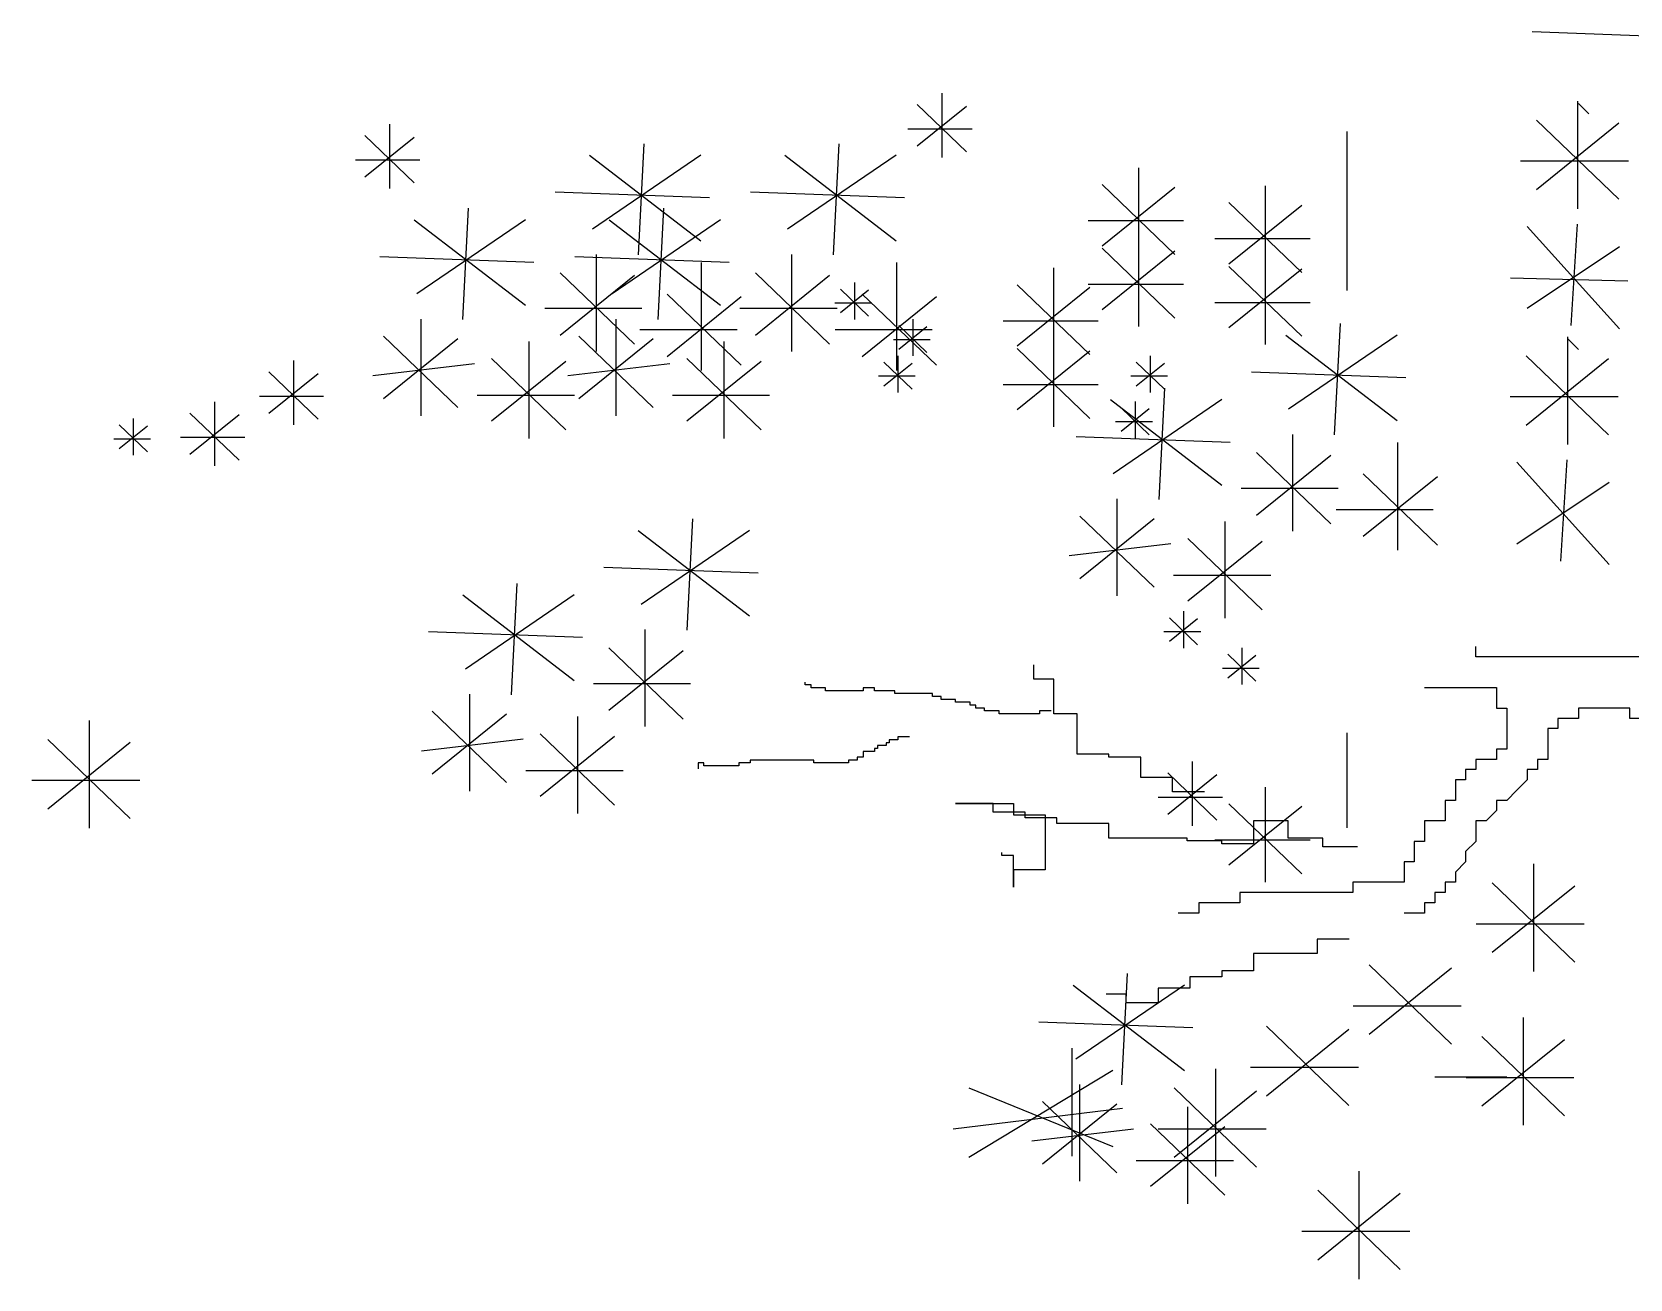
# Model space of a CAD drawing. Header units: millimetres. Extents: x 21129 to 2803301, y -510327 to 166837.
# Drawn here: x 316585 to 317973, y -122542 to -121458 of the extents above; entities that cross this region are included whole.
import ezdxf

# ---------------------------------------------------------------- set-up
doc = ezdxf.new("R2010")
doc.units = ezdxf.units.MM
doc.layers.add('....13_TNT_F_TREE', color=76, linetype='Continuous', transparency=0.5)

# ---------------------------------------------------------------- blocks, each defined once
blk = doc.blocks.new('md-cay12')
for p, q in [((-400.47, 3521.97), (-474.91, 3524.72)), ((-742.1, 3493.12), (-720.74, 3472.59)), ((-731.42, 3498.04), (-731.42, 3470.13)), ((-455.16, 3494.68), (-455.16, 3447.84)), ((-454.77, 3493.62), (-450.31, 3489.17)), ((-720.74, 3492.29), (-742.1, 3475.05)), ((-473.08, 3486.41), (-437.24, 3451.97)), ((-982.11, 3479.7), (-960.75, 3459.18)), ((-971.43, 3484.63), (-971.43, 3456.72)), ((-718.27, 3482.44), (-746.21, 3482.44)), ((-555.47, 3481.38), (-555.47, 3440.07)), ((-437.24, 3485.03), (-473.08, 3456.11)), ((-960.75, 3478.88), (-982.11, 3461.64)), ((-860.93, 3476.1), (-863.41, 3427.75)), ((-776.12, 3476.1), (-778.6, 3427.75)), ((-958.29, 3469.03), (-986.22, 3469.03)), ((-884.5, 3471.14), (-836.12, 3433.95)), ((-836.12, 3471.14), (-883.26, 3438.9)), ((-799.7, 3471.14), (-751.31, 3433.95)), ((-751.31, 3471.14), (-798.46, 3438.9)), ((-645.92, 3465.66), (-645.92, 3424.35)), ((-433.11, 3468.5), (-479.97, 3468.5)), ((-661.72, 3458.37), (-630.11, 3427.99)), ((-832.4, 3452.54), (-899.39, 3455.02)), ((-747.59, 3452.54), (-814.58, 3455.02)), ((-630.11, 3457.15), (-661.72, 3431.64)), ((-590.86, 3457.8), (-590.86, 3416.49)), ((-555.47, 3453.66), (-555.47, 3412.35)), ((-937.17, 3448.03), (-939.65, 3399.68)), ((-852.37, 3448.03), (-854.85, 3399.68)), ((-606.67, 3450.51), (-575.06, 3420.13)), ((-575.06, 3449.3), (-606.67, 3423.78)), ((-960.75, 3443.07), (-912.36, 3405.88)), ((-912.36, 3443.07), (-959.51, 3410.83)), ((-875.94, 3443.07), (-827.55, 3405.88)), ((-827.55, 3443.07), (-874.7, 3410.83)), ((-626.47, 3442.57), (-667.8, 3442.57)), ((-645.92, 3437.94), (-645.92, 3396.63)), ((-477.07, 3440.16), (-436.94, 3395.6)), ((-455.4, 3441.12), (-458.16, 3397.04)), ((-661.72, 3430.65), (-630.11, 3400.27)), ((-571.41, 3434.71), (-612.75, 3434.71)), ((-436.94, 3431.24), (-477.07, 3404.51)), ((-908.64, 3424.47), (-975.63, 3426.95)), ((-823.83, 3424.47), (-890.82, 3426.95)), ((-881.62, 3427.98), (-881.62, 3385.83)), ((-835.97, 3424.42), (-835.97, 3377.59)), ((-796.81, 3427.98), (-796.81, 3385.83)), ((-751.16, 3424.42), (-751.16, 3377.59)), ((-630.11, 3429.43), (-661.72, 3403.92)), ((-590.86, 3430.08), (-590.86, 3388.77)), ((-897.24, 3420.03), (-864.98, 3389.04)), ((-864.98, 3418.79), (-897.24, 3392.76)), ((-812.43, 3420.03), (-780.17, 3389.04)), ((-780.17, 3418.79), (-812.43, 3392.76)), ((-682.9, 3422.09), (-682.9, 3380.78)), ((-606.67, 3422.79), (-575.06, 3392.41)), ((-575.06, 3421.57), (-606.67, 3396.06)), ((-433.34, 3416.33), (-484.35, 3417.71)), ((-850.81, 3410.78), (-818.56, 3379.78)), ((-775.52, 3412.91), (-763.3, 3401.16)), ((-763.3, 3412.44), (-775.52, 3402.57)), ((-769.41, 3415.73), (-769.41, 3399.75)), ((-766, 3410.78), (-733.75, 3379.78)), ((-698.71, 3414.8), (-667.1, 3384.43)), ((-667.1, 3413.59), (-698.71, 3388.07)), ((-626.47, 3414.85), (-667.8, 3414.85)), ((-861.77, 3404.42), (-903.95, 3404.42)), ((-818.56, 3409.54), (-850.81, 3383.5)), ((-776.96, 3404.42), (-819.14, 3404.42)), ((-761.89, 3406.8), (-777.87, 3406.8)), ((-733.75, 3409.54), (-766, 3383.5)), ((-571.41, 3406.99), (-612.75, 3406.99)), ((-957.86, 3399.91), (-957.86, 3357.76)), ((-873.05, 3399.91), (-873.05, 3357.76)), ((-750.11, 3397.03), (-737.88, 3385.29)), ((-737.88, 3396.56), (-750.11, 3386.7)), ((-743.99, 3399.85), (-743.99, 3383.88)), ((-663.45, 3399.01), (-704.79, 3399.01)), ((-558.39, 3397.89), (-560.87, 3349.53)), ((-973.99, 3392.47), (-941.73, 3361.47)), ((-941.73, 3391.23), (-973.99, 3365.19)), ((-910.93, 3390.15), (-910.93, 3347.99)), ((-889.18, 3392.47), (-856.92, 3361.47)), ((-856.92, 3391.23), (-889.18, 3365.19)), ((-820.4, 3395.16), (-862.58, 3395.16)), ((-826.12, 3390.15), (-826.12, 3347.99)), ((-735.59, 3395.16), (-777.78, 3395.16)), ((-736.47, 3390.92), (-752.46, 3390.92)), ((-682.9, 3394.37), (-682.9, 3353.06)), ((-581.96, 3392.93), (-533.57, 3355.73)), ((-533.57, 3392.93), (-580.72, 3360.69)), ((-459.62, 3392.2), (-459.62, 3345.36)), ((-459.23, 3391.14), (-454.77, 3386.69)), ((-1013.17, 3381.82), (-1013.17, 3353.91)), ((-927.05, 3382.71), (-894.8, 3351.71)), ((-842.25, 3382.71), (-809.99, 3351.71)), ((-750.47, 3383.92), (-750.47, 3367.94)), ((-698.71, 3387.08), (-667.1, 3356.71)), ((-667.1, 3385.87), (-698.71, 3360.35)), ((-640.84, 3383.92), (-640.84, 3367.94)), ((-477.54, 3383.93), (-441.7, 3349.49)), ((-441.7, 3382.56), (-477.54, 3353.63)), ((-1023.85, 3376.89), (-1002.49, 3356.37)), ((-1002.49, 3376.07), (-1023.85, 3358.83)), ((-934.46, 3380.4), (-978.69, 3375.16)), ((-894.8, 3381.47), (-927.05, 3355.43)), ((-849.66, 3380.4), (-893.88, 3375.16)), ((-809.99, 3381.47), (-842.25, 3355.43)), ((-742.95, 3374.99), (-758.93, 3374.99)), ((-756.58, 3381.1), (-744.36, 3369.35)), ((-744.36, 3380.63), (-756.58, 3370.76)), ((-633.32, 3374.99), (-649.3, 3374.99)), ((-646.95, 3381.1), (-634.73, 3369.35)), ((-634.73, 3380.63), (-646.95, 3370.76)), ((-529.85, 3374.33), (-596.85, 3376.81)), ((-663.45, 3371.29), (-704.79, 3371.29)), ((-634.63, 3369.82), (-637.11, 3321.46)), ((-1047.46, 3363.94), (-1047.46, 3336.03)), ((-1000.03, 3366.22), (-1027.96, 3366.22)), ((-891.08, 3366.59), (-933.26, 3366.59)), ((-806.27, 3366.59), (-848.45, 3366.59)), ((-658.2, 3364.86), (-609.82, 3327.66)), ((-609.82, 3364.86), (-656.96, 3332.62)), ((-653.56, 3361.3), (-641.33, 3349.55)), ((-647.45, 3364.11), (-647.45, 3348.14)), ((-437.56, 3366.03), (-484.43, 3366.03)), ((-1082.75, 3356.66), (-1082.75, 3340.69)), ((-1058.14, 3359.01), (-1036.78, 3338.49)), ((-1036.78, 3358.19), (-1058.14, 3340.95)), ((-639.92, 3355.19), (-655.91, 3355.19)), ((-641.33, 3360.83), (-653.56, 3350.96)), ((-1075.23, 3347.74), (-1091.21, 3347.74)), ((-1088.86, 3353.85), (-1076.64, 3342.1)), ((-1076.64, 3353.38), (-1088.86, 3343.51)), ((-1034.32, 3348.34), (-1062.25, 3348.34)), ((-606.09, 3346.26), (-673.09, 3348.74)), ((-579.07, 3349.77), (-579.07, 3307.61)), ((-594.69, 3341.82), (-562.44, 3310.83)), ((-562.44, 3340.58), (-594.69, 3314.55)), ((-533.42, 3346.21), (-533.42, 3299.37)), ((-481.52, 3337.68), (-441.4, 3293.12)), ((-459.86, 3338.65), (-462.61, 3294.56)), ((-548.27, 3332.56), (-516.01, 3301.57)), ((-516.01, 3331.32), (-548.27, 3305.29)), ((-441.4, 3328.77), (-481.52, 3302.03)), ((-655.31, 3321.7), (-655.31, 3279.54)), ((-559.22, 3326.21), (-601.4, 3326.21)), ((-839.79, 3312.99), (-842.27, 3264.64)), ((-671.44, 3314.26), (-639.18, 3283.26)), ((-639.18, 3313.02), (-671.44, 3286.98)), ((-517.86, 3316.95), (-560.04, 3316.95)), ((-863.36, 3308.03), (-814.98, 3270.84)), ((-814.98, 3308.03), (-862.12, 3275.8)), ((-608.38, 3311.93), (-608.38, 3269.78)), ((-631.92, 3302.19), (-676.15, 3296.95)), ((-624.51, 3304.49), (-592.25, 3273.5)), ((-592.25, 3303.25), (-624.51, 3277.22)), ((-811.26, 3289.44), (-878.25, 3291.92)), ((-916.03, 3284.92), (-918.51, 3236.57)), ((-588.53, 3288.38), (-630.71, 3288.38)), ((-939.6, 3279.96), (-891.22, 3242.77)), ((-891.22, 3279.96), (-938.36, 3247.73)), ((-626.44, 3272.83), (-626.44, 3256.86)), ((-887.5, 3261.37), (-954.49, 3263.85)), ((-860.47, 3264.87), (-860.47, 3222.72)), ((-618.92, 3263.9), (-634.9, 3263.9)), ((-632.55, 3270.01), (-620.33, 3258.27)), ((-620.33, 3269.54), (-632.55, 3259.68)), ((-876.1, 3256.93), (-843.84, 3225.93)), ((-601.02, 3256.95), (-601.02, 3240.98)), ((-499.36, 3253.02), (-499.36, 3257.48)), ((-843.84, 3255.69), (-876.1, 3229.65)), ((-607.14, 3254.13), (-594.91, 3242.39)), ((-594.91, 3253.66), (-607.14, 3243.8)), ((-419.1, 3253.02), (-499.36, 3253.02)), ((-593.5, 3248.03), (-609.49, 3248.03)), ((-936.72, 3236.8), (-936.72, 3194.65)), ((-840.62, 3241.32), (-882.81, 3241.32)), ((-521.65, 3239.66), (-490.44, 3239.66)), ((-490.44, 3239.66), (-490.44, 3230.74)), ((-952.84, 3229.36), (-920.59, 3198.37)), ((-490.44, 3230.74), (-485.98, 3230.74)), ((-485.98, 3230.74), (-485.98, 3212.92)), ((-454.77, 3230.74), (-454.77, 3226.29)), ((-432.48, 3230.74), (-454.77, 3230.74)), ((-432.48, 3226.29), (-432.48, 3230.74)), ((-1101.98, 3225.41), (-1101.98, 3178.57)), ((-920.59, 3228.12), (-952.84, 3202.09)), ((-889.78, 3227.04), (-889.78, 3184.89)), ((-463.69, 3226.29), (-463.69, 3221.83)), ((-454.77, 3226.29), (-463.69, 3226.29)), ((-423.56, 3226.29), (-432.48, 3226.29)), ((-1119.9, 3217.14), (-1084.06, 3182.7)), ((-1084.06, 3215.76), (-1119.9, 3186.83)), ((-913.32, 3217.29), (-957.55, 3212.05)), ((-905.91, 3219.6), (-873.66, 3188.6)), ((-873.66, 3218.36), (-905.91, 3192.32)), ((-555.47, 3219.99), (-555.47, 3178.68)), ((-468.15, 3221.83), (-468.15, 3208.47)), ((-463.69, 3221.83), (-468.15, 3221.83)), ((-499.36, 3208.47), (-499.36, 3204.01)), ((-490.44, 3208.47), (-499.36, 3208.47)), ((-485.98, 3212.92), (-490.44, 3212.92)), ((-490.44, 3212.92), (-490.44, 3208.47)), ((-472.61, 3208.47), (-472.61, 3204.01)), ((-468.15, 3208.47), (-472.61, 3208.47)), ((-869.93, 3203.48), (-912.12, 3203.48)), ((-633.27, 3202.56), (-611.91, 3182.04)), ((-611.91, 3201.74), (-633.27, 3184.5)), ((-622.59, 3207.49), (-622.59, 3179.57)), ((-503.82, 3204.01), (-503.82, 3199.56)), ((-499.36, 3204.01), (-503.82, 3204.01)), ((-477.07, 3204.01), (-477.07, 3199.56)), ((-472.61, 3204.01), (-477.07, 3204.01)), ((-1079.92, 3199.23), (-1126.79, 3199.23)), ((-590.86, 3196.41), (-590.86, 3155.1)), ((-508.28, 3199.56), (-508.28, 3190.64)), ((-503.82, 3199.56), (-508.28, 3199.56)), ((-481.52, 3195.1), (-485.98, 3190.64)), ((-477.07, 3199.56), (-481.52, 3195.1)), ((-609.45, 3191.89), (-637.38, 3191.89)), ((-606.67, 3189.12), (-575.06, 3158.74)), ((-575.06, 3187.9), (-606.67, 3162.39)), ((-512.73, 3190.64), (-512.73, 3181.73)), ((-508.28, 3190.64), (-512.73, 3190.64)), ((-490.44, 3190.64), (-490.44, 3186.19)), ((-485.98, 3190.64), (-490.44, 3190.64)), ((-512.73, 3181.73), (-521.65, 3181.73)), ((-521.65, 3181.73), (-521.65, 3172.82)), ((-499.36, 3181.73), (-499.36, 3172.82)), ((-494.9, 3181.73), (-499.36, 3181.73)), ((-490.44, 3186.19), (-494.9, 3181.73)), ((-571.41, 3173.32), (-612.75, 3173.32)), ((-526.11, 3172.82), (-526.11, 3163.91)), ((-521.65, 3172.82), (-526.11, 3172.82)), ((-499.36, 3172.82), (-503.82, 3168.37)), ((-503.82, 3168.37), (-503.82, 3163.91)), ((-530.57, 3163.91), (-530.57, 3155)), ((-526.11, 3163.91), (-530.57, 3163.91)), ((-503.82, 3163.91), (-508.28, 3159.46)), ((-474.35, 3163.03), (-474.35, 3116.19)), ((-530.57, 3155), (-552.86, 3155)), ((-552.86, 3155), (-552.86, 3150.54)), ((-512.73, 3155), (-512.73, 3150.54)), ((-508.28, 3155), (-512.73, 3155)), ((-508.28, 3159.46), (-508.28, 3155)), ((-492.27, 3154.76), (-456.43, 3120.32)), ((-456.43, 3153.39), (-492.27, 3124.46)), ((-601.91, 3146.09), (-619.74, 3146.09)), ((-619.74, 3146.09), (-619.74, 3141.63)), ((-601.91, 3150.54), (-601.91, 3146.09)), ((-552.86, 3150.54), (-601.91, 3150.54)), ((-517.19, 3146.09), (-521.65, 3146.09)), ((-521.65, 3146.09), (-521.65, 3141.63)), ((-517.19, 3150.54), (-517.19, 3146.09)), ((-512.73, 3150.54), (-517.19, 3150.54)), ((-619.74, 3141.63), (-628.66, 3141.63)), ((-521.65, 3141.63), (-530.57, 3141.63)), ((-452.3, 3136.85), (-499.17, 3136.85)), ((-545.78, 3119.12), (-509.93, 3084.68)), ((-650.85, 3115.29), (-653.33, 3066.94)), ((-509.93, 3117.74), (-545.78, 3088.81)), ((-674.42, 3110.33), (-626.03, 3073.14)), ((-626.03, 3110.33), (-673.18, 3078.1)), ((-505.8, 3101.21), (-552.67, 3101.21)), ((-622.31, 3091.73), (-689.31, 3094.21)), ((-590.36, 3092.39), (-554.52, 3057.95)), ((-554.52, 3091.01), (-590.36, 3062.08)), ((-478.81, 3096.2), (-478.81, 3049.36)), ((-496.73, 3087.93), (-460.89, 3053.49)), ((-460.89, 3086.55), (-496.73, 3057.62)), ((-674.99, 3082.83), (-674.99, 3035.99)), ((-657.07, 3073.19), (-719.66, 3035.35)), ((-612.57, 3073.92), (-612.57, 3027.08)), ((-550.38, 3074.48), (-597.25, 3074.48)), ((-485.98, 3070.34), (-517.19, 3070.34)), ((-456.76, 3070.02), (-503.62, 3070.02)), ((-719.66, 3065.65), (-657.07, 3040.12)), ((-671.53, 3067.17), (-671.53, 3025.02)), ((-630.49, 3065.65), (-594.65, 3031.21)), ((-594.65, 3064.27), (-630.49, 3035.35)), ((-652.93, 3056.65), (-726.55, 3047.74)), ((-687.66, 3059.73), (-655.4, 3028.74)), ((-655.4, 3058.49), (-687.66, 3032.46)), ((-624.6, 3057.41), (-624.6, 3015.25)), ((-640.73, 3049.97), (-608.47, 3018.97)), ((-608.47, 3048.73), (-640.73, 3022.69)), ((-648.14, 3047.66), (-692.36, 3042.42)), ((-590.51, 3047.74), (-637.38, 3047.74)), ((-604.75, 3033.85), (-646.93, 3033.85)), ((-550.15, 3029.36), (-550.15, 2982.52)), ((-568.07, 3021.1), (-532.23, 2986.66)), ((-532.23, 3019.72), (-568.07, 2990.79)), ((-528.09, 3003.19), (-574.96, 3003.19))]:
    blk.add_line(p, q)
for points in [[(-617.34, 3194.36), (-631.16, 3194.36), (-631.16, 3200.64), (-644.99, 3200.64), (-644.99, 3209.43), (-658.81, 3209.43), (-658.81, 3210.69), (-672.64, 3210.69), (-672.64, 3228.27), (-682.69, 3228.27), (-682.69, 3243.34), (-691.49, 3243.34), (-691.49, 3249.62)], [(-683.95, 3229.53), (-688.98, 3229.53), (-688.98, 3228.27), (-706.57, 3228.27), (-706.57, 3229.53), (-712.86, 3229.53), (-712.86, 3230.78), (-716.63, 3230.78), (-716.63, 3232.04), (-719.14, 3232.04), (-719.14, 3233.29), (-725.42, 3233.29), (-725.42, 3234.55), (-731.71, 3234.55), (-731.71, 3235.81), (-735.48, 3235.81), (-735.48, 3237.06), (-751.82, 3237.06), (-751.82, 3238.32), (-760.62, 3238.32), (-760.62, 3239.57), (-765.64, 3239.57), (-765.64, 3238.32), (-781.98, 3238.32), (-781.98, 3239.57), (-788.27, 3239.57), (-788.27, 3240.83), (-790.78, 3240.83), (-790.78, 3242.09)], [(-745.53, 3218.22), (-750.56, 3218.22), (-750.56, 3216.97), (-754.33, 3216.97), (-754.33, 3215.71), (-755.59, 3215.71), (-755.59, 3214.45), (-759.36, 3214.45), (-759.36, 3213.2), (-760.62, 3213.2), (-760.62, 3211.94), (-765.64, 3211.94), (-765.64, 3209.43), (-768.16, 3209.43), (-768.16, 3208.17), (-771.93, 3208.17), (-771.93, 3206.92), (-787.01, 3206.92), (-787.01, 3208.17), (-814.66, 3208.17), (-814.66, 3206.92), (-819.69, 3206.92), (-819.69, 3205.66), (-834.77, 3205.66), (-834.77, 3206.92), (-837.28, 3206.92), (-837.28, 3204.41)], [(-550.73, 3170.49), (-565.81, 3170.49), (-565.81, 3174.26), (-580.89, 3174.26), (-580.89, 3181.8), (-595.97, 3181.8), (-595.97, 3171.75), (-609.8, 3171.75), (-609.8, 3173.01), (-624.88, 3173.01), (-624.88, 3174.26), (-658.81, 3174.26), (-658.81, 3180.54), (-681.44, 3180.54), (-681.44, 3183.06), (-695.26, 3183.06), (-695.26, 3185.57), (-709.09, 3185.57), (-709.09, 3189.33), (-725.42, 3189.33), (-700.29, 3189.33), (-700.29, 3184.31), (-686.46, 3184.31), (-686.46, 3160.45), (-700.29, 3160.45), (-700.29, 3152.91), (-700.29, 3166.73), (-705.32, 3166.73), (-705.32, 3167.98)], [(-554.49, 3130.3), (-568.32, 3130.3), (-568.32, 3124.02), (-595.97, 3124.02), (-595.97, 3116.49), (-609.8, 3116.49), (-609.8, 3113.98), (-623.62, 3113.98), (-623.62, 3108.95), (-637.45, 3108.95), (-637.45, 3102.67), (-651.27, 3102.67), (-651.27, 3106.44), (-660.07, 3106.44)]]:
    blk.add_lwpolyline(points)

msp = doc.modelspace()

# ---------------------------------------------------------------- block references
at = {"layer": '....13_TNT_F_TREE', "xscale": 2, "yscale": 2, "zscale": 2}
msp.add_blockref('md-cay12', (318838.1, -128507.5), dxfattribs=at)

doc.saveas('drawing.dxf')
